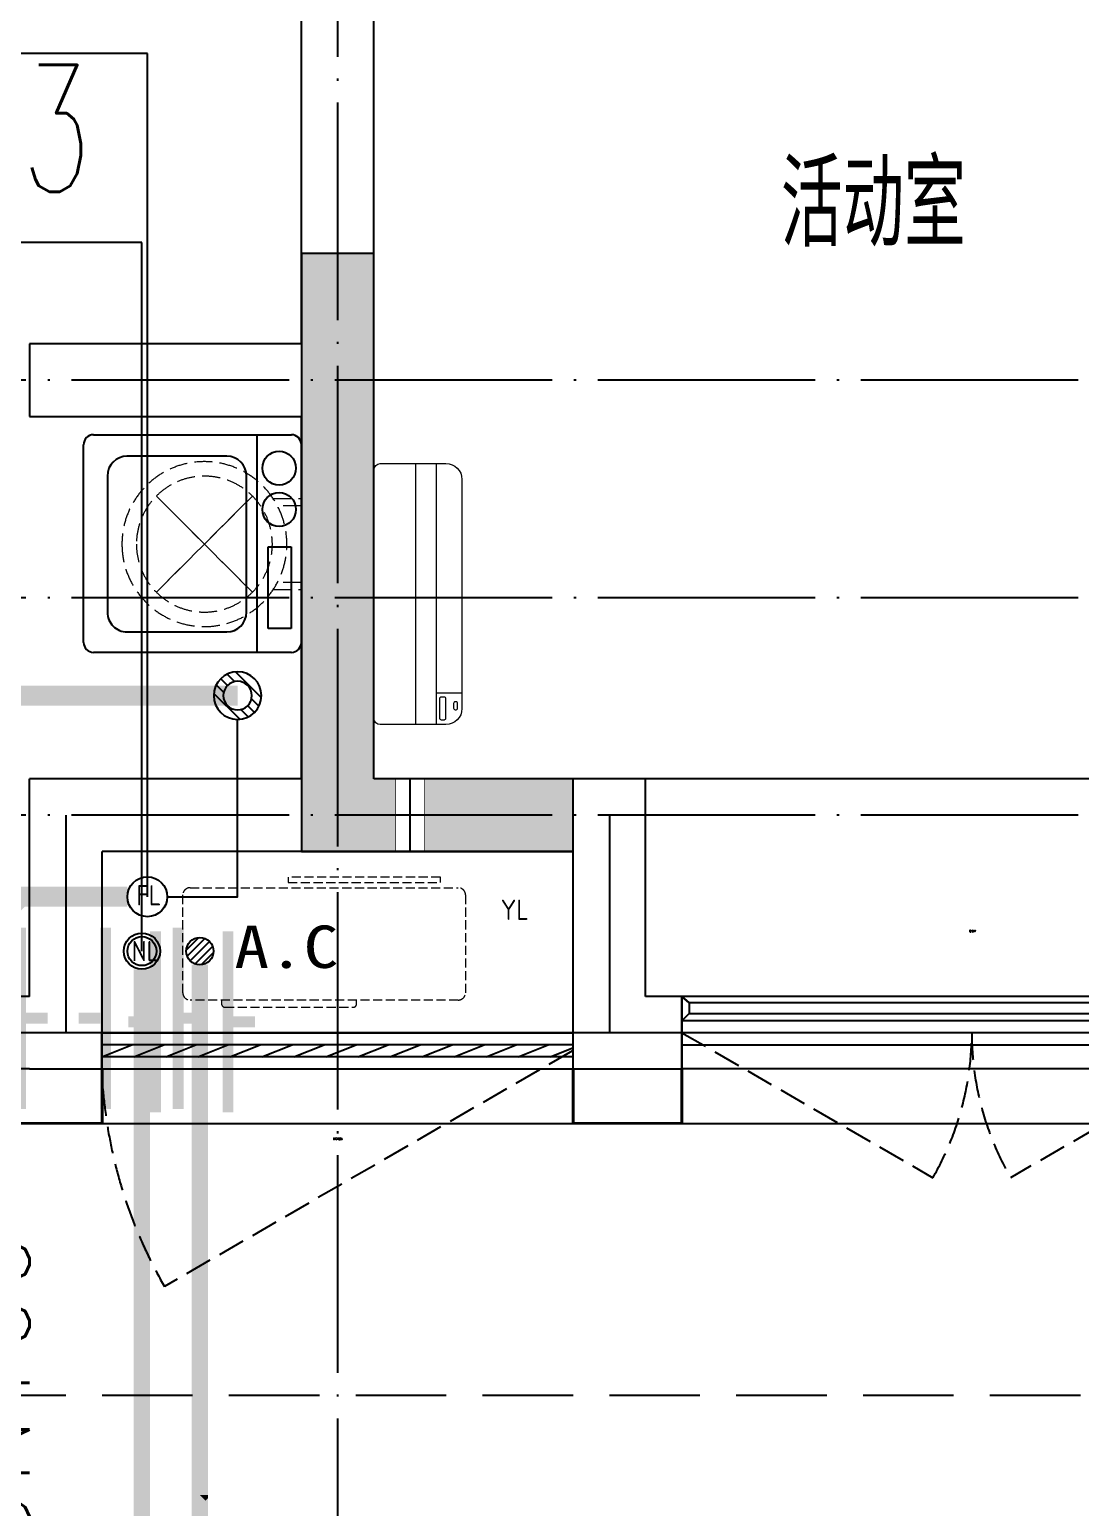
# Model space of a CAD drawing. Extents: x 27938 to 1507990, y 110129 to 923079.
# Drawn here: x 836366 to 839267, y 671348 to 675424 of the extents above; entities that cross this region are included whole.
import ezdxf

# ---------------------------------------------------------------- set-up
doc = ezdxf.new("R2010")
doc.units = 0
doc.header["$LTSCALE"] = 1000
doc.header["$MEASUREMENT"] = 0
for name, pattern in [('$1$DASH', [0.35, 0.25, -0.1]), ('DASH', [0.35, 0.25, -0.1]), ('DOTE', [2.42, 2, -0.2, 0.02, -0.2])]:
    doc.linetypes.add(name, pattern=pattern)
for name, color, linetype in [('3-栏杆1', 135, 'Continuous'), ('3.5方案汇报，与郭总、侯月琴确定户型_t8$0$2020.03.04 -1安徽标准化洋房户型(UA）_t8_t8$0$看线', 154, 'Continuous'), ('COLUMN', 9, 'Continuous'), ('DIM_不分区给水', 3, 'Continuous'), ('DIM_凝结', 150, 'Continuous'), ('DIM_废水', 31, 'Continuous'), ('DOTE', 1, 'Continuous'), ('EQUIP_地漏', 7, 'Continuous'), ('LVTRY', 6, 'Continuous'), ('PIPE-凝结', 150, 'N'), ('PIPE-废水', 31, 'TG_F'), ('PUB_HATCH', 8, 'Continuous'), ('PUB_TEXT', 4, 'Continuous'), ('TEXT_废水', 7, 'Continuous'), ('VALVE_凝结', 7, 'Continuous'), ('VPIPE-凝结', 150, 'N'), ('VPIPE-废水', 31, 'Continuous'), ('WALL', 9, 'Continuous'), ('WINDOW', 4, 'Continuous'), ('WINDOW_TEXT', 7, 'Continuous'), ('卫生间', 6, 'Continuous'), ('机电标识类', 1, 'Continuous'), ('看线', 251, 'Continuous')]:
    doc.layers.add(name, color=color, linetype=linetype)
for name, color, linetype, lineweight in [('平面-空调室内机', 176, 'Continuous', 9), ('平面-空调预留孔', 173, 'Continuous', 15), ('空调', 76, 'Continuous', 13), ('粉刷', 251, 'Continuous', 9)]:
    doc.layers.add(name, color=color, linetype=linetype, lineweight=lineweight)
doc.styles.add('_TCH_WINDOW', font='SIMPLEX.shx', dxfattribs={"width": 0.7, "height": 3.5, "bigfont": 'GBCBIG.shx'})
doc.styles.add('_TWT_PIPEDN', font='SIMPLEX', dxfattribs={"width": 0.8, "height": 3.5, "bigfont": 'HZTXT'})
doc.styles.add('_TWT_SERIAL', font='SIMPLEX', dxfattribs={"width": 0.8, "height": 3.5, "bigfont": 'HZTXT'})
doc.styles.get("Standard").update_dxf_attribs({"font": 'gbenor.shx', "bigfont": 'gbcbig.shx'})
doc.styles.add('TG_LINETYPE', font='SIMPLEX', dxfattribs={"width": 0.8, "height": 3, "bigfont": 'HZTXT'})
doc.styles.add('黑体', font='simhei.ttf')
doc.linetypes.add('N', pattern='A,3,-0.2,["N",Standard,S=0.25,R=0,X=-0.1,Y=-0.115],-0.2', length=3.4)
doc.linetypes.add('TG_F', pattern='A,2,-0.3,["F",TG_LINETYPE,S=0.1,R=0,X=-0.23,Y=-0.15],0', length=2.3)

# ---------------------------------------------------------------- blocks, each defined once
blk = doc.blocks.new('A$C148B7D8E')
at = {"layer": '卫生间', "color": 159, "linetype": 'DASH', "true_color": 0x22346e}
blk.add_lwpolyline([(9400.3, 15400), (7700, 15400), (7700, 10800), (7300, 10800), (7300, 10000), (900, 10000), (900, 9000), (-900, 9000), (-900, -900), (1750, -900), (1750, -2100), (23450, -2100), (23450, -900), (25100, -900)], dxfattribs=at)
blk = doc.blocks.new('GFDGFSDFGD')
at = {"layer": 'PUB_HATCH'}
blk.add_hatch(color=0, dxfattribs=at).paths.add_polyline_path([(430566.6, 364323.7), (430566.6, 364523.7), (430016.6, 364523.7), (430016.6, 365973.7), (429816.6, 365973.7), (429816.6, 364323.7)])
at = {"layer": 'COLUMN', "color": 0}
for p, q in [((430016.6, 365973.7), (429816.6, 365973.7)), ((429816.6, 365973.7), (429816.6, 364323.7)), ((430016.6, 364523.7), (430016.6, 365973.7)), ((430566.6, 364523.7), (430016.6, 364523.7)), ((430566.6, 364323.7), (430566.6, 364523.7)), ((429816.6, 364323.7), (430566.6, 364323.7))]:
    blk.add_line(p, q, dxfattribs=at)
blk = doc.blocks.new('dongkong')
blk.add_wipeout([(-603756, 210771), (-603756, 210570.8), (-603836, 210570.8), (-603836, 210771)])
at = {"layer": '机电标识类', "color": 250, "linetype": 'DASH', "ltscale": 400}
for p, q in [((-603796, 210771), (-603796, 210570.8)), ((-603896, 210670.7), (-603696, 210670.7))]:
    blk.add_line(p, q, dxfattribs=at)
at = {"layer": '空调', "color": 6, "linetype": 'DASH', "const_width": 2}
blk.add_lwpolyline([(-603756, 210771), (-603756, 210570.8), (-603836, 210570.8), (-603836, 210771)], close=True, dxfattribs=at)
blk = doc.blocks.new('A$C001338C2')
for p, q in [((845, 303.6), (55, 303.6)), ((109.1, 214.8), (109.1, 303.6)), ((0, 248.6), (0, 22)), ((900, 22), (900, 248.6)), ((22, 0), (878, 0))]:
    blk.add_line(p, q)
at = {"lineweight": 5}
for p, q in [((900, 214.8), (0, 214.8)), ((900, 143.2), (0, 143.2))]:
    blk.add_line(p, q, dxfattribs=at)
for points in [[(73.1, 275), (56.8, 275, -0.414214), (51.3, 280.5), (51.3, 283.4, -0.414214), (56.8, 288.9), (73.1, 288.9, -0.414214), (78.6, 283.4), (78.6, 280.5, -0.414214)], [(89.2, 226.4), (22.2, 226.4, -0.414214), (16.7, 231.9), (16.7, 243.1, -0.414214), (22.2, 248.6), (89.2, 248.6, -0.414214), (94.7, 243.1), (94.7, 231.9, -0.414214)]]:
    blk.add_lwpolyline(points, format="xyb", close=True)
for centre, radius, start, end in [((55, 248.6), 55, 90, 180), ((845, 248.6), 55, 360, 90), ((22, 22), 22, 180, 270), ((878, 22), 22, 270, 360)]:
    blk.add_arc(centre, radius, start, end)
blk = doc.blocks.new('ASDFSD')
at = {"layer": '3-栏杆1', "color": 5}
for p, q in [((681762.6, 334937.5), (681742.3, 334955.3)), ((681742.3, 334955.3), (681762.6, 334937.5)), ((683322.1, 334937.5), (683342.3, 334955.3)), ((683342.3, 334955.3), (683322.1, 334937.5)), ((683322.1, 334937.5), (681762.6, 334937.5)), ((681762.6, 334937.5), (681762.6, 334908.3)), ((683322.1, 334937.5), (683322.1, 334908.3)), ((681742.3, 334888.4), (681762.6, 334908.3)), ((681762.6, 334908.2), (683322.1, 334908.2)), ((683322.1, 334908.3), (683342.3, 334888.4)), ((683342.3, 334888.4), (683322.1, 334908.3))]:
    blk.add_line(p, q, dxfattribs=at)
blk = doc.blocks.new('$TwtSys$00000141')
at = {"color": 1}
for p, q in [((-47.1, 3.8), (-5, 45.9)), ((-47.1, 3.8), (-5, 45.9)), ((-43.6, -17.5), (17.5, 43.6)), ((-43.6, -17.5), (17.5, 43.6)), ((-33.2, -33.2), (33.2, 33.2)), ((-33.2, -33.2), (33.2, 33.2)), ((-16.2, -43.5), (43.8, 16.4)), ((-16.2, -43.5), (43.8, 16.4)), ((5.7, -46.1), (46.1, -5.7)), ((5.7, -46.1), (46.1, -5.7))]:
    blk.add_line(p, q, dxfattribs=at)
blk.add_circle((0, 0), 47, dxfattribs=at)
blk.add_circle((0, 0), 47, dxfattribs=at)
blk = doc.blocks.new('RECTANG')
for p, q in [((1, 1), (0, 1)), ((0, 1), (0, 0)), ((1, 0), (1, 1)), ((0, 0), (1, 0))]:
    blk.add_line(p, q)
blk = doc.blocks.new('洗衣机')
at = {"layer": 'LVTRY'}
for p, q in [((3791567.4, 243472.1), (3791021, 243472.1)), ((3791116.5, 243472.1), (3791116.5, 242871.5)), ((3790993.7, 243444.5), (3790993.7, 242899.1)), ((3791594.6, 242899.1), (3791594.6, 243444.5)), ((3791199, 243412.7), (3791474.9, 243412.7)), ((3791145.1, 242982.5), (3791145.1, 243358)), ((3791528.8, 243358), (3791528.8, 242982.5)), ((3791474.9, 242927.8), (3791199, 242927.8)), ((3791021, 242871.5), (3791567.4, 242871.5))]:
    blk.add_line(p, q, dxfattribs=at)
at = {"layer": 'LVTRY', "extrusion": (0, 0, -1)}
for centre, major_axis, start_param, end_param in [((3791021, 243444.5), (0, 27.6), -1.570796, 0), ((3791567.4, 243444.5), (0, 27.6), 0, 1.570796), ((3791055.1, 243379.8), (0, 46.9), 3.141593, 9.424778), ((3791199, 243358), (0, 54.7), 4.712389, 6.283185), ((3791474.9, 243358), (0, 54.7), 0, 1.570796), ((3791055.1, 243265.7), (0, 46.9), 3.141593, 9.424778), ((3791199, 242982.5), (0, 54.7), 3.141593, 4.712389), ((3791474.9, 242982.5), (0, 54.7), 1.570796, 3.141593), ((3791021, 242899.1), (0, 27.6), 3.141593, 4.712389), ((3791567.4, 242899.1), (0, 27.6), 1.570796, 3.141593)]:
    blk.add_ellipse(centre, major_axis=major_axis, ratio=0.986385, start_param=start_param, end_param=end_param, dxfattribs=at)
at = {"layer": 'LVTRY', "xscale": 63.25620569481588, "yscale": 224.5369532744355, "zscale": 64.12934308941763, "rotation": 180}
blk.add_blockref('RECTANG', (3791085.2, 243162.4), dxfattribs=at)
blk = doc.blocks.new('$TwtSys$00000543')
for p, q in [((-93.6, -8.5), (8.5, 93.6)), ((12.5, 55), (41.7, 84.2)), ((39.9, 39.9), (66.5, 66.5)), ((-8.5, -93.6), (93.6, 8.5)), ((55, 12.5), (84.2, 41.7)), ((-84.2, -41.7), (-55, -12.5)), ((-66.5, -66.5), (-39.9, -39.9)), ((-41.7, -84.2), (-12.5, -55))]:
    blk.add_line(p, q)
for radius in [94, 56.4]:
    blk.add_circle((0, 0), radius)
blk = doc.blocks.new('dnfhfn')
at = {"linetype": '$1$DASH', "ltscale": 0.2}
for p, q in [((101.9, 495, 0), (121.9, 495, 0)), ((101.9, 417.2, 0), (101.9, 495, 0)), ((121.9, 495, 0), (121.9, 429, 0)), ((353.1, 495, 0), (333.1, 495, 0)), ((333.1, 495, 0), (333.1, 429, 0)), ((353.1, 417.2, 0), (353.1, 495, 0))]:
    blk.add_line(p, q, dxfattribs=at)
at = {"linetype": '$1$DASH', "ltscale": 0.2, "elevation": 0}
for points in [[(94.9, 360.1), (94.9, 360.1), (360.1, 94.9), (360.1, 94.9)], [(360.1, 360.1), (94.9, 94.9), (94.9, 94.9), (360.1, 360.1)]]:
    blk.add_lwpolyline(points, close=True, dxfattribs=at)
at = {"linetype": '$1$DASH', "ltscale": 0.2}
for radius in [227.5, 187.5]:
    blk.add_circle((227.5, 227.5, 0), radius, dxfattribs=at)
blk = doc.blocks.new('gsergvr')
at = {"layer": '平面-空调预留孔', "linetype": 'DASH', "ltscale": 0.1}
for p, q in [((34075.4, 17176.2), (34075.4, 17166.2)), ((34448.2, 17166.2), (34448.2, 17176.2)), ((34085.4, 17156.2), (34438.2, 17156.2))]:
    blk.add_line(p, q, dxfattribs=at)
blk.add_lwpolyline([(34679.3, 17515.3), (34259.5, 17515.3), (34259.5, 17500.2), (34679.3, 17500.2)], close=True, dxfattribs=at)
blk.add_lwpolyline([(34728.6, 17176.2), (33988.6, 17176.2, -0.414214), (33968.6, 17196.2), (33968.6, 17466.2, -0.414214), (33988.6, 17486.2), (34728.6, 17486.2, -0.414214), (34748.6, 17466.2), (34748.6, 17196.2, -0.414214)], format="xyb", close=True, dxfattribs=at)
for centre, start, end in [((34085.4, 17166.2), 180, 270), ((34438.2, 17166.2), 270, 0)]:
    blk.add_arc(centre, 10, start, end, dxfattribs=at)
at = {"layer": '平面-空调预留孔', "color": 251, "linetype": 'DASH', "ltscale": 0.1, "true_color": 0x636466, "style": '黑体', "width": 1.2}
blk.add_text('A.C', height=117.05, dxfattribs=at).set_placement((34110.9, 17264.8))
blk = doc.blocks.new('rtyryrtyeeretee')
at = {"layer": '平面-空调预留孔'}
blk.add_blockref('gsergvr', (635673.5, 326705.8), dxfattribs=at)
blk = doc.blocks.new('GDGDRGDGDRGDR')
blk.add_blockref('rtyryrtyeeretee', (-240152.6, 97240.1))
blk = doc.blocks.new('$WINLIB2D$00000001')
at = {"color": 0}
for points in [[(-0.5, 0.5), (-0.5, -0.5)], [(-0.5, 0.5), (0.5, 0.5)], [(0.5, -0.5), (0.5, 0.5)], [(0.5, 0.1667), (-0.5, 0.1667)], [(0.5, -0.1667), (-0.5, -0.1667)], [(-0.5, -0.5), (0.5, -0.5)]]:
    blk.add_lwpolyline(points, dxfattribs=at)
blk = doc.blocks.new('$WINLIB2D$00000039')
at = {"color": 0}
for points in [[(-0.5, 0.5), (-0.5, -0.5)], [(0.5, 0.5), (-0.5, 0.5)], [(0.5, -0.5), (0.5, 0.5)], [(-0.5, 0.1667), (0.5, 0.1667)], [(-0.3839, -0.1667), (-0.448, 0.1667)], [(-0.3159, -0.1667), (-0.38, 0.1667)], [(-0.2479, -0.1667), (-0.312, 0.1667)], [(-0.1799, -0.1667), (-0.244, 0.1667)], [(-0.1119, -0.1667), (-0.176, 0.1667)], [(-0.0439, -0.1667), (-0.108, 0.1667)], [(0.0241, -0.1667), (-0.04, 0.1667)], [(0.0921, -0.1667), (0.028, 0.1667)], [(0.16, -0.1667), (0.0959, 0.1667)], [(0.228, -0.1667), (0.1639, 0.1667)], [(0.296, -0.1667), (0.2319, 0.1667)], [(0.364, -0.1667), (0.2999, 0.1667)], [(0.432, -0.1667), (0.3679, 0.1667)], [(0.5, -0.1667), (0.4359, 0.1667)], [(-0.4519, -0.1667), (-0.5, 0.0836)], [(-0.5, -0.1667), (0.5, -0.1667)], [(0.5, -0.5), (-0.5, -0.5)]]:
    blk.add_lwpolyline(points, dxfattribs=at)
blk = doc.blocks.new('$VALVE$00000553')
at = {"const_width": 30}
for points in [[(0, 100), (0, 175)], [(0, 100), (-250, 100), (-250, 100)], [(0, 100), (250, 100), (250, 100)], [(-250, -100), (-250, -100), (0, -100)], [(250, -100), (250, -100), (0, -100)], [(0, -175), (0, -100)]]:
    blk.add_lwpolyline(points, dxfattribs=at)

msp = doc.modelspace()

# ---------------------------------------------------------------- hatches: boundary and pattern name
at = {"layer": 'PIPE-凝结'}
for points in [[(836836.6, 671382.2), (836859.1, 671382.2), (836859.1, 671372.9)], [(836836.6, 671382.2), (836852.5, 671366.3), (836859.1, 671372.9)]]:
    msp.add_hatch(color=256, dxfattribs=at).paths.add_polyline_path(points)

# ---------------------------------------------------------------- linework, layer by layer
at = {"color": 8, "const_width": 8}
for points in [[(836266.6, 672557.2), (836266.6, 672407.2), (836566.6, 672407.2), (836566.6, 672557.2)], [(837866.6, 672557.2), (837866.6, 672407.2), (838166.6, 672407.2), (838166.6, 672557.2)]]:
    msp.add_lwpolyline(points, dxfattribs=at)
at = {"layer": '3.5方案汇报，与郭总、侯月琴确定户型_t8$0$2020.03.04 -1安徽标准化洋房户型(UA）_t8_t8$0$看线', "color": 8, "ltscale": 10}
msp.add_line((840316.6, 673357.2), (838066.6, 673357.2), dxfattribs=at)
at = {"layer": 'DIM_不分区给水'}
msp.add_line((850104.1, 672657.2), (829184.1, 672657.2), dxfattribs=at)
at = {"layer": 'DIM_废水'}
msp.add_line((836691.6, 675358), (835874.9, 675358), dxfattribs=at)
at = {"layer": 'DOTE', "color": 169, "linetype": 'DOTE', "ltscale": 0.3}
msp.add_line((879916.6, 672657.2), (825916.6, 672657.2), dxfattribs=at)
at = {"layer": 'VPIPE-凝结', "color": 8, "ltscale": 0.1}
msp.add_lwpolyline([(836746.6, 673032.2), (836940.7, 673032.2), (836940.7, 673521.4)], dxfattribs=at)
at = {"layer": 'VPIPE-凝结', "color": 8}
msp.add_circle((836676.6, 672882.2), 40, dxfattribs=at)
at = {"layer": 'VPIPE-废水', "color": 8}
msp.add_circle((836691.6, 673032.2), 55, dxfattribs=at)
at = {"layer": 'WALL', "color": 8}
for p, q in [((836566.6, 672557.2), (836566.6, 672657.2)), ((836566.6, 672557.2), (836566.6, 672657.2)), ((836366.6, 672557.2), (836266.6, 672557.2)), ((836366.6, 672557.2), (836366.6, 672557.2)), ((836366.6, 672557.2), (836566.6, 672557.2)), ((837866.6, 672557.2), (838166.6, 672557.2))]:
    msp.add_line(p, q, dxfattribs=at)
at = {"layer": 'WINDOW', "color": 8, "linetype": 'DASH', "ltscale": 0.3}
for points in [[(838166.6, 672657.2), (838859.4, 672257.2, 0.131652), (838966.6, 672657.2)], [(838166.6, 672657.2), (838859.4, 672257.2, 0.131652), (838966.6, 672657.2)], [(839766.6, 672657.2), (839073.8, 672257.2, -0.131652), (838966.6, 672657.2)], [(839766.6, 672657.2), (839073.8, 672257.2, -0.131652), (838966.6, 672657.2)], [(837864.7, 672607.2), (836738.8, 671957.2, -0.131652), (836564.7, 672607.2)], [(837864.7, 672607.2), (836738.8, 671957.2, -0.131652), (836564.7, 672607.2)]]:
    msp.add_lwpolyline(points, format="xyb", dxfattribs=at)
at = {"layer": '看线', "color": 8, "ltscale": 0.5}
for points in [[(838166.6, 672557.2), (838166.6, 672407.2), (839766.6, 672407.2), (839766.6, 672557.2)], [(836566.6, 672407.2), (837866.6, 672407.2)]]:
    msp.add_lwpolyline(points, dxfattribs=at)

# ---------------------------------------------------------------- block references
at = {"color": 8}
for name, p in [('A$C148B7D8E', (827816.6, 673757.2)), ('GFDGFSDFGD', (407300, 308833.4)), ('ASDFSD', (156424.3, 337801.8))]:
    msp.add_blockref(name, p, dxfattribs=at)
at = {"layer": 'EQUIP_地漏', "color": 8, "xscale": -0.7000000000000001, "yscale": 0.7000000000000001, "zscale": 0.7}
msp.add_blockref('$TwtSys$00000543', (836940.7, 673587.2), dxfattribs=at)
at = {"layer": 'EQUIP_地漏', "color": 8, "xscale": -0.8, "yscale": -0.8, "zscale": 0.8, "rotation": 180}
msp.add_blockref('$TwtSys$00000141', (836836.6, 672882.2), dxfattribs=at)
at = {"layer": 'WINDOW', "color": 8}
ref = msp.add_blockref('$WINLIB2D$00000039', (837215.6, 672607.2), dxfattribs=dict(at, xscale=1299.999999983003, yscale=-100, zscale=1299.999999983003, rotation=180))
ref.add_attrib('A', 'BYC1320b', (837205.1, 672361.7), dxfattribs={"layer": 'WINDOW_TEXT', "color": 8, "ltscale": 0.5, "height": 5.95, "style": '_TCH_WINDOW', "width": 0.494118})
ref = msp.add_blockref('$WINLIB2D$00000039', (837215.6, 672607.2), dxfattribs=dict(at, xscale=1299.999999983003, yscale=-100, zscale=1299.999999983003, rotation=180))
ref.add_attrib('A', 'BYC1320b', (837205.1, 672361.7), dxfattribs={"layer": 'WINDOW_TEXT', "color": 8, "ltscale": 0.5, "height": 5.95, "style": '_TCH_WINDOW', "width": 0.494118})
at = {"layer": '平面-空调预留孔', "color": 8, "xscale": -1, "rotation": 270}
msp.add_blockref('dnfhfn', (836621.5, 673777.5, 0), dxfattribs=at)
at = {"layer": '平面-空调预留孔', "color": 8, "xscale": -0.800000000046565, "yscale": 0.800000000046565, "zscale": 0.800000000046565, "rotation": 269.9999997665698}
msp.add_blockref('A$C001338C2', (837316.8, 673507.2), dxfattribs=at)
at = {"layer": '粉刷', "color": 8, "xscale": -1}
msp.add_blockref('洗衣机', (4628110.3, 430834.8), dxfattribs=at)

# ---------------------------------------------------------------- texts
at = {"layer": 'TEXT_废水', "style": '_TWT_PIPEDN', "width": 0.8}
msp.add_text('DN100', height=250, rotation=90, dxfattribs=at).set_placement((836366.6, 671228.6))

# ---------------------------------------------------------------- next in the draw order: block references
at = {"layer": '平面-空调室内机', "color": 8, "ltscale": 0.3, "rotation": 180}
msp.add_blockref('dongkong', (233620.6, 883928), dxfattribs=at)

# ---------------------------------------------------------------- next in the draw order: block references
at = {"color": 8}
msp.add_blockref('GDGDRGDGDRGDR', (407300, 231625.1), dxfattribs=at)

# ---------------------------------------------------------------- next in the draw order: linework, layer by layer
at = {"layer": '3.5方案汇报，与郭总、侯月琴确定户型_t8$0$2020.03.04 -1安徽标准化洋房户型(UA）_t8_t8$0$看线', "color": 8, "ltscale": 10}
msp.add_line((840316.6, 673357.2), (838066.6, 673357.2), dxfattribs=at)
at = {"layer": 'DIM_凝结'}
for p, q in [((836676.6, 674837.1), (835650.4, 674837.1)), ((836676.6, 672882.2), (836676.6, 674837.1))]:
    msp.add_line(p, q, dxfattribs=at)
at = {"layer": 'DIM_废水'}
msp.add_line((836691.6, 673032.2), (836691.6, 675358), dxfattribs=at)
at = {"layer": 'DOTE', "color": 169, "linetype": 'DOTE', "ltscale": 0.3}
for p, q in [((837216.8, 681757.2), (837216.6, 665375.2)), ((879916.6, 674457.2), (825916.6, 674457.2)), ((879916.6, 673857.2), (825916.6, 673857.2)), ((879916.6, 673257.2), (825916.6, 673257.2)), ((836466.6, 673257.2), (836466.6, 672657.2)), ((836466.6, 673257.2), (836466.6, 672657.2)), ((837966.6, 673257.2), (837966.6, 672657.2)), ((837966.6, 673257.2), (837966.6, 672657.2))]:
    msp.add_line(p, q, dxfattribs=at)
at = {"layer": 'PIPE-凝结', "ltscale": 0.5, "const_width": 45}
for points in [[(836676.6, 672832.2), (836676.6, 671222.2)], [(836676.6, 672832.2), (836676.6, 671222.2)], [(836836.6, 672844.6), (836836.6, 671382.2)], [(836836.6, 672844.6), (836836.6, 670207.2)]]:
    msp.add_lwpolyline(points, dxfattribs=at)
at = {"layer": 'PIPE-废水', "ltscale": 0.5, "const_width": 55}
for points in [[(836041.6, 673587.2), (836881.1, 673587.2)], [(836041.6, 673587.2), (836940.7, 673587.2)], [(836341.6, 673032.2), (836241.6, 672932.2)], [(836341.6, 673032.2), (836241.6, 672932.2)], [(836341.6, 673032.2), (836636.6, 673032.2)], [(836341.6, 673032.2), (836636.6, 673032.2)]]:
    msp.add_lwpolyline(points, dxfattribs=at)
at = {"layer": 'VPIPE-凝结', "color": 8, "ltscale": 0.1}
msp.add_lwpolyline([(836746.6, 673032.2), (836940.7, 673032.2), (836940.7, 673521.4)], dxfattribs=at)
at = {"layer": 'VPIPE-凝结'}
msp.add_circle((836676.6, 672882.2), 50, dxfattribs=at)
msp.add_circle((836676.6, 672882.2), 50, dxfattribs=at)
at = {"layer": 'VPIPE-凝结', "color": 8}
msp.add_circle((836676.6, 672882.2), 40, dxfattribs=at)
at = {"layer": 'VPIPE-废水'}
msp.add_circle((836691.6, 673032.2), 55, dxfattribs=at)
msp.add_circle((836691.6, 673032.2), 55, dxfattribs=at)
at = {"layer": 'VPIPE-废水', "color": 8}
msp.add_circle((836691.6, 673032.2), 55, dxfattribs=at)
at = {"layer": 'WALL', "color": 8}
for p, q in [((837116.6, 674557.2), (837116.6, 677557.2)), ((837316.6, 674457.2), (837316.6, 677357.2)), ((837116.6, 674557.2), (836366.5, 674557.2)), ((836366.5, 674557.2), (836366.5, 674357.2)), ((837116.6, 674557.2), (836366.5, 674557.2)), ((836366.5, 674557.2), (836366.5, 674357.2)), ((837316.6, 673357.2), (837316.6, 674457.2)), ((836366.5, 674357.2), (837116.6, 674357.2)), ((836366.5, 674357.2), (837116.6, 674357.2)), ((837116.6, 673357.2), (837116.6, 674357.2)), ((837116.6, 673357.2), (837116.6, 674357.2)), ((837116.6, 673357.2), (836366.6, 673357.2)), ((836366.6, 672757.2), (836366.6, 673357.2)), ((837116.6, 673357.2), (836366.6, 673357.2)), ((836366.6, 672757.2), (836366.6, 673357.2)), ((838066.6, 673357.2), (837316.6, 673357.2)), ((838066.6, 672757.2), (838066.6, 673357.2)), ((838066.6, 672757.2), (838066.6, 673357.2)), ((837216.6, 673157.2), (836566.6, 673157.2)), ((836566.6, 672657.2), (836566.6, 673157.2)), ((837216.6, 673157.2), (836566.6, 673157.2)), ((836566.6, 672657.2), (836566.6, 673157.2)), ((837866.6, 673157.2), (837216.6, 673157.2)), ((837866.6, 672557.2), (837866.6, 673157.2)), ((837866.6, 672557.2), (837866.6, 673157.2)), ((836366.6, 672757.2), (836266.6, 672757.2)), ((836366.6, 672757.2), (836266.6, 672757.2)), ((838166.6, 672757.2), (838066.6, 672757.2)), ((838166.6, 672757.2), (838066.6, 672757.2)), ((838166.6, 672557.2), (838166.6, 672757.2)), ((838166.6, 672557.2), (838166.6, 672757.2))]:
    msp.add_line(p, q, dxfattribs=at)

# ---------------------------------------------------------------- next in the draw order: block references
at = {"color": 8}
msp.add_blockref('ASDFSD', (156424.3, 337801.8), dxfattribs=at)
at = {"layer": 'EQUIP_地漏', "color": 8, "xscale": -0.7000000000000001, "yscale": 0.7000000000000001, "zscale": 0.7}
msp.add_blockref('$TwtSys$00000543', (836940.7, 673587.2), dxfattribs=at)
at = {"layer": 'EQUIP_地漏', "color": 8, "xscale": -0.8, "yscale": -0.8, "zscale": 0.8, "rotation": 180}
msp.add_blockref('$TwtSys$00000141', (836836.6, 672882.2), dxfattribs=at)
at = {"layer": 'VALVE_凝结', "xscale": -1, "yscale": -1, "rotation": 270.0000005857809}
for p in [(836241.6, 672697.2), (836676.6, 672697.2), (836814.1, 672687.2)]:
    msp.add_blockref('$VALVE$00000553', p, dxfattribs=at)
at = {"layer": 'WINDOW', "color": 8}
ref = msp.add_blockref('$WINLIB2D$00000001', (838966.6, 672657.2), dxfattribs=dict(at, xscale=-1600, yscale=-200, zscale=-1600))
ref.add_attrib('A', 'TC1617', (838959.2, 672934.1), dxfattribs={"layer": 'WINDOW_TEXT', "color": 8, "ltscale": 0.5, "height": 5.95, "style": '_TCH_WINDOW', "width": 0.494118})
ref = msp.add_blockref('$WINLIB2D$00000001', (838966.6, 672657.2), dxfattribs=dict(at, xscale=-1600, yscale=-200, zscale=-1600))
ref.add_attrib('A', 'TC1617', (838959.2, 672934.1), dxfattribs={"layer": 'WINDOW_TEXT', "color": 8, "ltscale": 0.5, "height": 5.95, "style": '_TCH_WINDOW', "width": 0.494118})
at = {"layer": '平面-空调预留孔', "color": 8, "xscale": -1, "rotation": 270}
msp.add_blockref('dnfhfn', (836621.5, 673777.5, 0), dxfattribs=at)
at = {"layer": '平面-空调预留孔', "color": 8, "xscale": -0.800000000046565, "yscale": 0.800000000046565, "zscale": 0.800000000046565, "rotation": 269.9999997665698}
msp.add_blockref('A$C001338C2', (837316.8, 673507.2), dxfattribs=at)
at = {"layer": '粉刷', "color": 8, "xscale": -1}
msp.add_blockref('洗衣机', (4628110.3, 430834.8), dxfattribs=at)

# ---------------------------------------------------------------- next in the draw order: texts
at = {"layer": 'DIM_凝结', "color": 7, "style": '_TWT_SERIAL', "width": 0.64}
msp.add_text('NL-3', height=350, dxfattribs=at).set_placement((835720.4, 674977.1))
at = {"layer": 'PUB_TEXT', "color": 8}
for s, height, p in [('活动室', 236.31, (838439.8, 674825.5)), ('FL', 56, (836661.5, 673008.3)), ('FL', 56, (836661.5, 673008.3)), ('YL', 56, (837666.9, 672968.3)), ('YL', 56, (837666.9, 672968.3)), ('NL', 56, (836648.6, 672854.2)), ('NL', 56, (836648.6, 672854.2))]:
    msp.add_text(s, height=height, dxfattribs=at).set_placement(p)

# ---------------------------------------------------------------- next in the draw order: block references
at = {"layer": '平面-空调室内机', "color": 8, "ltscale": 0.3, "rotation": 180}
msp.add_blockref('dongkong', (233620.6, 883928), dxfattribs=at)

# ---------------------------------------------------------------- next in the draw order: linework, layer by layer
at = {"layer": 'WALL', "color": 8}
for p, q in [((837316.6, 673357.2), (837316.6, 674457.2)), ((838066.6, 673357.2), (837316.6, 673357.2)), ((837866.6, 673157.2), (837216.6, 673157.2))]:
    msp.add_line(p, q, dxfattribs=at)

doc.saveas('drawing.dxf')
